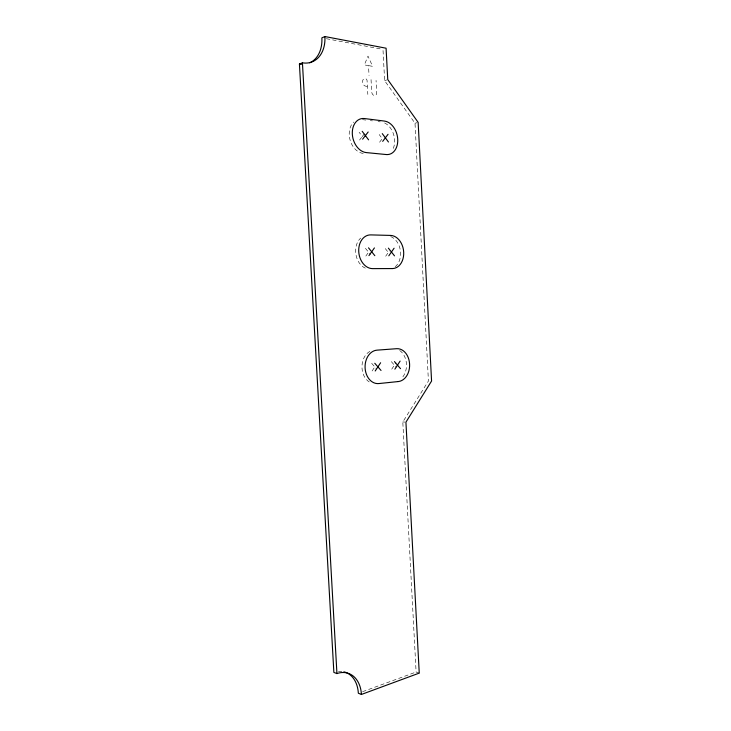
<?xml version="1.0" encoding="UTF-8"?>
<svg xmlns="http://www.w3.org/2000/svg" width="731" height="731" viewBox="0 0 731 731"><rect width="100%" height="100%" fill="white"/><g stroke="black" fill="none" stroke-linecap="round" stroke-linejoin="round"><path stroke-width="0.55" stroke-dasharray="3.65 2.74" d="M419.247 673.105L416.103 672.036L402.799 421.97L428.421 381.015L415.007 123.265L384.643 80.666L382.98 49.397M391.734 369.192L395.928 362.75M372.088 371.001L374.802 366.889M385.685 256.234L389.395 250.934M365.838 256.078L368.588 252.222M379.581 142.216L382.267 138.68L379.17 134.504M359.533 140.06L361.617 137.373M364.385 133.791L362.311 136.469L359.113 132.22M362.613 691.672L416.103 672.036M384.643 80.666L386.717 79.953M415.007 123.265L417.09 122.671M402.799 421.97L404.892 422.089M362.503 119.637L365.829 120.058M370.27 120.615L372.49 120.889M378.046 121.584L380.266 121.867M367.099 86.377L365.591 86.139A3.838 2.732 73.2 0 1 362.549 81.963A3.838 2.732 73.2 0 1 365.189 78.674L365.619 78.747A1.864 1.325 73.2 0 1 367.09 80.775L367.821 94.427M368.799 65.671L372.627 66.338L367.995 56.141L364.358 64.904L368.506 65.626L369.036 75.467M326.309 38.688L381.874 49.187M371.668 363.298L376.675 369.036M391.332 361.626L396.175 367.273M365.418 248.302L370.48 254.562M385.283 248.586L388.344 252.442M371.046 79.615L371.704 91.859A3.408 2.421 74 0 0 374.382 95.56A3.408 2.421 74 0 0 376.703 92.618L376.054 80.419M338.435 671.433A31.241 22.177 -70.8 0 1 341.788 671.451M369.228 381.938A16.685 12.692 89.6 0 1 361.973 366.368A16.685 12.692 89.6 0 1 369.868 351.419M399.693 350.514A16.402 12.263 89.5 0 1 401.831 378.082M363.234 153.419A17.279 12.61 75.4 0 1 350.24 140.562A17.279 12.61 75.4 0 1 353.658 122.04M384.625 122.972A16.959 12.189 76.2 0 1 392.145 150.613M365.336 268.131A16.877 12.729 81.9 0 1 355.887 254.278A16.877 12.729 81.9 0 1 360.675 238.078M390.683 236.561A16.585 12.299 82.4 0 1 400.341 250.422A16.585 12.299 82.4 0 1 395.243 266.724"/><path stroke-width="1.1" d="M394.859 369.182L400.104 361.096M375.186 370.992L380.623 362.759M388.801 255.804L394.1 248.22M368.936 255.64L374.418 247.928M382.688 141.366L388.042 134.294M362.622 139.192L368.168 132M343.89 671.816A31.241 22.177 -70.8 0 1 358.336 693.244L361.425 694.45L419.247 673.105L405.933 422.152L431.573 381.043L418.141 122.369L387.75 79.597L386.087 48.209L324.902 36.55L321.868 37.848A32.219 23.346 68.4 0 1 309.679 62.829M361.425 694.45A31.369 22.195 -70.9 0 0 336.936 673.571L333.866 672.419L299.427 64.036L302.433 62.82A32.347 23.374 68.5 0 0 324.902 36.55M374.765 363.261L381.034 370.453M394.448 361.58L400.506 368.662M368.515 247.836L374.839 255.686M388.389 248.138L394.502 255.85M362.192 131.315L368.588 139.84M382.276 133.627L388.453 141.997M302.433 62.82L336.936 673.571M301.537 64.273A32.219 23.346 68.4 0 1 299.427 64.036M398.358 381.545L378.813 383.565A16.749 12.71 89.6 0 1 365.098 367.995A16.749 12.71 89.6 0 1 377.004 350.149L396.613 348.696A16.457 12.272 89.5 0 1 409.598 364.047A16.457 12.272 89.5 0 1 398.358 381.545M392.337 268.569L372.6 268.624A16.941 12.738 81.9 0 1 358.738 251.61A16.941 12.738 81.9 0 1 370.772 234.898L390.573 235.419A16.639 12.308 82.4 0 1 403.686 252.131A16.639 12.308 82.4 0 1 392.337 268.569M386.26 154.543L366.322 152.596A17.343 12.619 75.5 0 1 352.324 134.111A17.343 12.619 75.5 0 1 364.477 118.55L384.479 121.081A17.023 12.208 76.3 0 1 397.728 139.192A17.023 12.208 76.3 0 1 386.26 154.543"/></g></svg>
